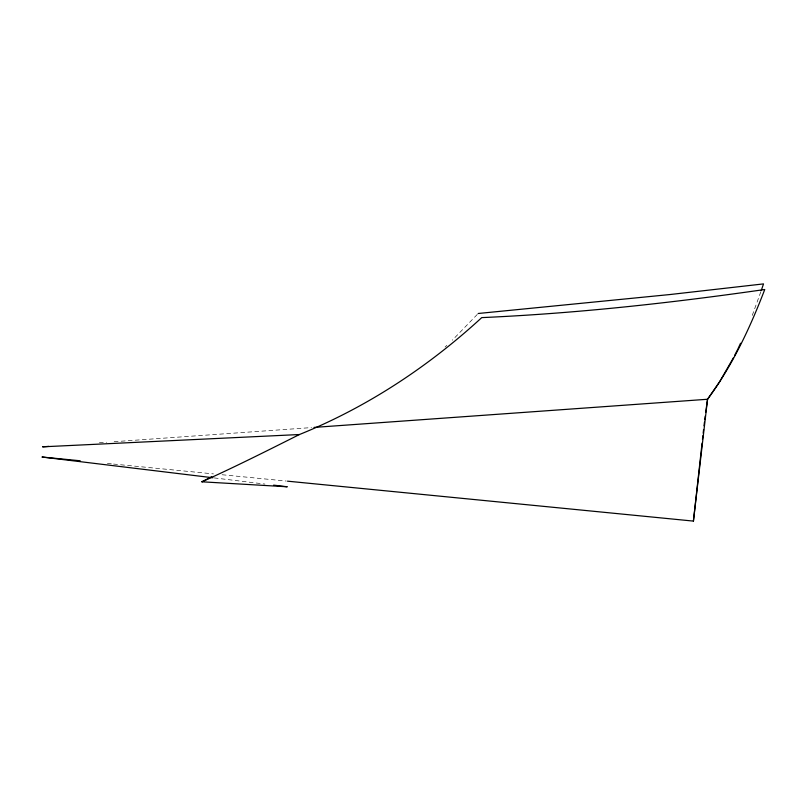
<?xml version="1.0" encoding="UTF-8"?>
<svg xmlns="http://www.w3.org/2000/svg" width="805" height="805" viewBox="0 0 805 805"><rect width="100%" height="100%" fill="white"/><g stroke="black" fill="none" stroke-linecap="round" stroke-linejoin="round"><path stroke-width="0.6" stroke-dasharray="4.03 3.02" d="M760.836 291.762L751.407 317.774M477.305 314.403L452.309 340.223M445.064 347.066L446.876 345.355M99.327 442.77L106.723 442.237M114.129 441.714L311.525 427.586M107.357 463.459L112.287 463.942M113.525 464.062L213.466 473.893M222.1 474.739L286.258 481.048M214.17 477.918L264.966 484.077"/><path stroke-width="1.21" d="M702.071 443.112L693.417 521.097L287.496 481.169M693.417 521.097L707.545 399.26C732.198 365.913 749.968 328.098 764.75 289.508C670.887 302.982 576.501 313.427 481.732 317.613C428.341 366.728 366.808 407.31 299.43 434.529C267.139 450.73 234.859 467.001 201.884 481.803L287.264 486.784L273.63 485.133M702.463 439.379L702.886 435.676M703.168 433.211L703.59 429.508M704.013 425.805L704.466 422.152M704.767 419.717L705.23 416.064M705.683 412.412L707.545 399.26L719.549 381.912L733.436 357.772M761.218 290.635L763.522 283.903L670.122 294.519L478.15 313.497M737.933 348.917L740.55 343.242M734.563 355.558L737.37 350.024M201.884 481.803L211.715 476.721M48.743 446.383L42.574 446.825L299.43 434.529M313.99 427.415L707.545 399.26M80.208 460.782L41.961 457.019L212.933 477.768"/></g></svg>
